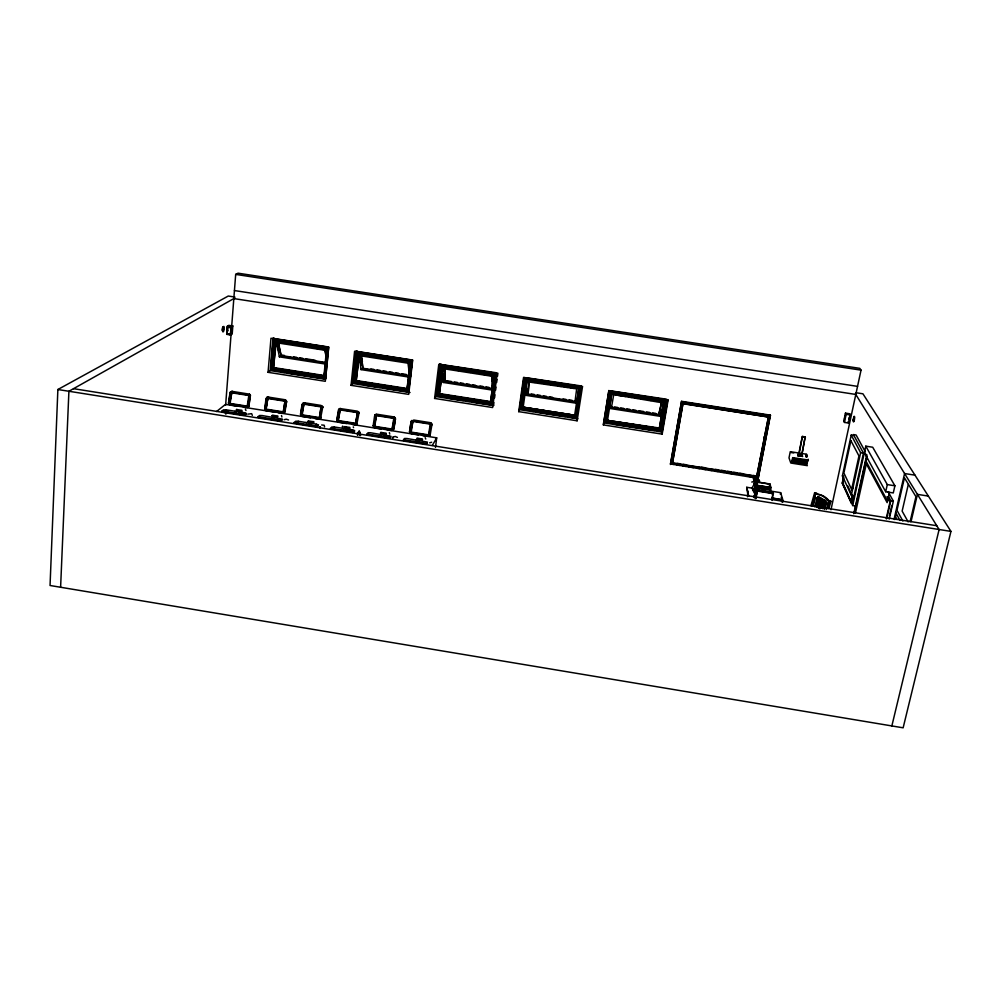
<?xml version="1.0" encoding="UTF-8"?>
<svg xmlns="http://www.w3.org/2000/svg" width="1001" height="1001" viewBox="0 0 1001 1001"><rect width="100%" height="100%" fill="white"/><g stroke="black" fill="none" stroke-linecap="round" stroke-linejoin="round"><path stroke-width="1.5" d="M491.979 385.598L491.904 388.413L445.295 381.143L444.882 368.343L445.17 381.706L491.791 388.976L492.217 375.713L492.079 381.356M493.893 384.397L493.981 381.444M234.872 297.047L228.278 296.033L57.87 389.514L50.05 585.497L903.14 727.815L950.95 531.393L862.937 393.806L856.005 392.73M60.611 587.262L68.906 391.266L234.835 298.023M853.44 420.195C854.141 425.925 855.617 410.885 853.565 419.244M756.13 481.869C756.243 480.955 755.405 480.668 756.168 483.258C759.221 482.807 751.864 480.23 755.555 480.88L757.257 482.795M525.975 395.357L526.976 380.618L578.741 388.676L576.801 403.303L525.975 395.357L526.589 388.338M575.15 400.825L574.949 401.964L528.028 394.632L529.016 381.431L528.128 394.069L575.049 401.401M848.886 418.681L849.011 419.744L849.348 417.104M849.236 418.743C849.136 422.109 850.562 415.177 849.361 418.043M226.726 334.347L227.352 326.238L228.779 325.35L232.82 325.976L232.194 334.059L230.781 334.972L226.726 334.347L227.352 326.238L231.406 326.864L232.82 325.976M230.23 334.234L231.406 326.864L230.781 334.972L226.989 333.733M225.625 405.155L231.093 334.109M231.681 326.389L235.685 274.387L238.063 273.185L859.809 368.355L861.035 370.145L830.993 509.709M268.055 372.322L270.971 338.275L328.653 347.247L325.3 381.293L268.055 372.322L270.558 370.295M272.985 338.263L270.207 370.583L325.6 379.266M271.083 364.151L271.746 356.456M272.022 353.378L272.81 344.156M273.073 341.078L273.348 338M306.331 374.937L325.951 378.015L271.258 369.782L274.324 338.238L274.061 341.216M272.009 365.027L272.772 356.106M273.035 353.128L273.811 344.194M325.125 377.477L271.972 369.244L274.562 339.264L328.078 347.497L325.05 377.552L328.078 347.497M274.662 339.189L271.972 369.244M273.486 368.08L275.863 340.703L326.626 348.611L323.949 375.988L273.486 368.08L276.389 340.315M805.88 456.118L806.018 454.542L806.819 454.667L806.343 457.132M323.949 375.988L324.85 370.983M325.15 367.943L325.888 360.36M326.188 357.319L326.789 351.238M325.65 378.303L328.728 347.009L273.961 338.501M225.926 411.111L226.314 409.859L244.507 412.75L244.394 413.888M226.201 410.998L226.314 409.859M221.721 411.561L243.969 415.14L246.309 413.363L244.244 412.912L244.131 413.989M351.051 385.335L354.592 351.276L412.662 360.31L408.683 394.369L351.051 385.335L353.015 383.22L353.828 375.538M356.118 351.188L352.74 383.521L410.047 392.505M354.141 372.46L354.792 366.303M355.105 363.225L356.394 350.913M357.232 382.92L408.883 391.003L353.916 382.732L357.47 351.163L357.157 354.141M354.817 376.476L353.916 382.732M355.13 373.498L356.844 357.119M354.642 382.194L357.845 352.127L411.624 360.485L408.07 390.565L354.642 382.194L357.845 352.127M257.845 417.292L280.167 420.883L282.332 419.081L262.237 415.565L259.672 415.49L257.908 416.679L280.23 420.282M407.832 383.971L406.957 388.989L356.156 381.031L359.447 353.24M359.296 354.754L356.156 381.031M298.135 422.409L298.26 421.271L316.566 424.174L316.429 425.312M294.056 423.035L316.454 426.639L318.456 424.812L316.341 424.349L316.216 425.438M397.422 437.399L395.207 436.449L393.08 437.112M406.957 388.989L410.485 361.173M408.183 380.931L410.31 362.687M408.658 391.316L412.537 359.722M334.059 428.265L334.384 427.002L352.74 429.917L352.602 431.056M409.747 383.558L410.097 380.58M410.623 376.113L411.148 371.646M411.674 367.179L412.187 362.7M334.259 428.14L334.384 427.002M330.393 428.803L352.853 432.419L354.679 430.555L352.552 430.092L352.415 431.181M434.597 398.436L438.788 364.364L497.247 373.448L492.617 407.545L434.597 398.436L436.023 396.233L440.002 363.914M439.802 364.201L435.823 396.546L493.518 405.593L493.931 402.515M472.485 400.976L492.367 404.091L437.112 395.77L441.166 364.176M440.978 365.665L437.112 395.77M437.85 395.232L441.604 365.152L495.733 373.573L491.629 403.666L437.9 395.157M368.03 433.746L366.816 434.584L389.364 438.213L391.003 436.311L370.62 432.757L368.155 432.707L366.892 433.971L389.439 437.612M494.244 375.75L490.515 402.077L439.389 394.069L443.068 366.241M442.88 367.755L439.389 394.069M435.51 447.409L436.699 437.825L422.897 435.635M610.785 391.541L665.665 399.987L610.785 391.541L605.943 421.571L660.447 430.117L665.665 399.987M607.507 420.395L611.936 392.98L664.076 401.088L659.321 428.516L607.507 420.395L660.66 428.215M324.599 426.864L324.161 425.237L321.659 424.975M388.889 436.811L389.026 435.673M574.949 401.964L576.676 388.851L528.916 382.007M605.167 422.122L610.21 390.778L666.441 399.199L661.01 430.868L605.205 421.771L654.967 429.579M322.747 407.169L320.558 418.468M336.824 420.057L338.426 409.922L339.527 408.721M359.034 412.9L356.831 424.224M373.085 425.588L373.298 426.601M395.433 418.918L393.931 428.891M409.559 431.569L411.173 421.408M404.391 439.514L403.365 440.39L425.976 444.031L427.452 442.092L406.957 438.513L404.529 438.476L403.441 439.764L426.051 443.43M431.957 424.912L431.869 424.149M663.913 401.927L611.799 393.818L609.259 408.37L660.422 416.353L664.063 400.763M611.598 406.519L611.423 407.657L658.671 415.027L658.821 413.888M658.671 415.027L661.699 402.077L658.746 414.464L611.511 407.094M660.422 416.353L661.974 409.434M490.515 402.077L494.444 374.236L485.385 372.822M603.378 424.912L608.871 390.803L668.117 400.025L662.174 434.134L603.378 424.912L603.703 422.522M392.93 438.188L393.093 437.037M492.217 404.417L496.609 372.797L440.966 364.464M493.906 393.481L494.319 390.49M495.945 378.491L496.346 375.5M494.569 397.885L494.982 394.807M495.608 390.177L496.033 387.099M496.659 382.482L497.072 379.392M497.497 376.313L497.91 373.235M755.93 483.808L755.542 482.294L756.481 482.87M568.443 416.992L577.602 418.431L577.114 420.795L518.706 411.636L523.536 377.54L582.394 386.699M524.049 377.289L519.456 409.659L577.539 418.768M576.401 417.267L520.858 408.909L525.3 377.577M521.609 408.358L525.913 378.265L580.417 386.736L575.763 416.841L521.646 408.283M523.16 407.194L574.637 415.252L523.16 407.194L527.064 379.779L578.866 387.837L575.925 386.899M755.079 483.358L754.829 484.772M574.637 415.252L578.866 387.837M576.326 417.592L581.243 385.948L526.814 377.802M577.114 420.795L582.557 386.386M229.93 392.993L228.678 403.703M228.541 402.702L230.33 392.329M231.719 392.792L230.105 403.428L247.222 406.143L248.836 395.495L231.782 392.805M266.116 409.134L267.742 398.486L284.96 401.201L283.283 411.849L266.053 409.121L267.805 398.498M286.549 401.939L284.972 411.849M302.064 404.391L300.538 414.101L301.088 415.603M300.65 414.114L302.615 403.503M319.394 417.567L321.083 406.906L303.866 404.179L302.239 414.852L319.444 417.58L321.133 406.919M357.407 412.637L340.09 409.91L338.451 420.595L355.718 423.323L357.407 412.637L355.718 423.323M373.173 425.6L374.624 415.84M376.426 415.64L374.774 426.338L392.092 429.079L393.781 418.38L376.476 415.653M395.408 419.131L393.593 429.567M431.894 424.887L430.092 435.347M608.871 390.478L603.653 422.86L662.124 432.032L667.767 399.562M755.229 477.965L754.454 478.353L754.291 477.452L756.819 477.552L757.056 478.878L755.58 477.702C753.941 477.79 754.491 478.966 755.48 478.015M578.741 388.676L578.928 387.525L530.23 379.955M663.788 402.127L659.321 428.516M611.423 407.657L613.726 394.619L661.623 402.652M670.47 463.938L681.568 401.326L770.382 415.14L758.182 478.365L670.47 463.938L673.548 464.426M670.495 464.502L681.568 401.326M768.43 416.779L756.718 476.188L672.459 462.875L683.007 403.491L768.505 417.029L756.794 476.476L672.472 463.163L682.982 403.24M248.899 406.131L250.438 395.495M321.183 417.367L320.758 418.28M374.712 415.865L375.137 414.952M528.028 394.632L528.24 393.506M752.902 488.263L746.746 487.287L748.06 496.221M747.397 495.933L748.298 491.353M747.584 496.759L748.185 493.693M763.838 439.351L764.439 436.311M767.742 419.569L768.343 416.516M755.255 494.219L754.178 491.316L755.129 495.958M755.63 493.255L754.691 488.738L755.793 492.892M754.854 489.026L755.905 492.83M756.493 492.067L755.367 486.436L756.393 492.304M754.604 491.491L754.616 489.114M757.181 490.778L755.717 485.773L756.531 491.779M755.78 497.872L757.744 487.85L756.331 482.657L756.969 486.886L770.632 489.039L770.945 487.5L769.944 483.971L756.393 481.831L768.155 483.958M755.292 488.863L755.68 486.924M756.068 485.923L756.718 482.144M754.116 497.484L755.054 492.58M754.354 497.247L755.154 493.018M758.182 478.365L770.382 415.14M754.504 497.447L755.705 491.491M754.554 497.672L755.742 491.641M755.054 497.122L755.955 492.517M757.282 485.335L770.532 487.562L770.332 488.801L756.994 486.611M754.954 497.61L756.281 491.216M757.332 486.674L757.557 485.51M755.455 497.097L756.468 491.966M755.43 497.472L756.944 489.802L773.222 492.392L772.071 500.45M755.592 498.561L757.144 490.665M756.03 498.46L757.294 490.377M769.356 485.335L769.594 484.184M769.644 485.498L769.944 483.971M769.807 492.642L770.32 489.839L757.419 487.8L756.468 483.22M770.295 491.954L770.77 489.552L757.444 487.9L770.32 489.839M757.069 491.041L772.972 493.568L772.847 492.442L756.969 489.927M772.297 496.984L772.91 493.918M772.972 493.568L772.847 492.442M491.791 388.976L492.017 387.862M780.33 494.269L780.655 492.667L769.857 490.953M797.722 454.454L798.06 455.93L802.502 456.231L802.089 455.142L797.722 454.454L798.06 455.93M798.585 454.792L801.638 455.893L798.585 454.792L802.352 436.436L805.167 436.874L801.563 456.268L798.76 455.83L802.352 436.436M805.167 436.874L801.563 456.268M802.089 455.142L802.427 456.606M808.32 460.56L808.257 459.234M843.755 421.196L845.482 413.125L849.699 413.776L850.387 414.977L848.648 423.073L844.419 422.422L844.256 420.27M844.531 418.981L845.37 415.115M844.419 422.422L846.158 414.326L845.482 413.125L845.645 413.826M851.213 435.085L860.635 452.64L863.463 453.09L852.502 502.977L851.1 502.765L852.714 495.432L851.313 495.22L842.392 475.913L851.213 435.085L853.903 435.498M851.1 502.765L842.204 483.145L843.418 477.527M843.78 477.477L842.617 482.832L851.038 501.313L852.251 495.745L847.684 485.91M843.405 480.693L842.754 483.671L852.702 505.543L855.505 505.993M851.313 495.22L860.635 452.64M580.392 386.811L525.913 378.265M852.702 505.543L864.013 454.116L853.39 434.572L856.08 434.985L865.402 451.951M865.79 446.158L864.351 452.715L885.685 491.754L893.28 492.942L894.907 485.798L872.697 447.234L865.79 446.158L887.299 484.597L885.685 491.754M853.74 513.726L866.503 456.068M854.366 512.65L866.315 458.483L867.454 458.658M867.216 455.905L865.715 462.675L887.136 502.627L889.476 492.342M855.492 512.837L866.466 463.175M445.17 381.706L445.42 380.58M753.753 490.252L753.903 490.903L755.267 484.159M493.731 390.327L443.243 382.445L443.23 373.861M443.243 382.445L442.968 366.379L456.581 368.506M886.198 518.681L889.989 502.052L887.036 496.609M886.686 518.718L890.802 500.713L888.588 496.659M889.414 516.053L891.841 505.48M889.213 519.119L893.342 501.113L888.112 491.654M894.118 519.031L904.579 473.536L914.977 475.162M894.831 519.557L896.22 513.513M908.282 484.522L902.139 511.111L908.17 521.909M910.109 521.671L915.953 496.671L904.441 477.802L896.971 510.297L902.877 521.058M911.035 521.671L917.429 494.356L928.352 496.083M408.959 373.223L408.32 362.662L408.871 369.807M891.853 725.938L939.113 529.516L855.43 393.843M409.171 376.076L362.85 368.856L363.138 367.742M362.85 368.856L361.298 355.342L363 368.293L409.309 375.525M408.17 376.964L361.036 369.607L361.323 368.506M359.021 354.492L359.309 353.378L410.372 361.311L410.097 362.437L359.021 354.492L361.036 369.607M326.088 357.482L324.987 349.687L325.738 354.029M810.923 505.793L814.664 492.68L817.504 494.206A34.297 22.397 -86.6 0 1 829.153 500.8M811.736 506.268L815.477 493.143L814.664 492.68M828.866 505.18L826.939 504.604A34.297 22.347 -86.7 0 0 815.327 497.972L814.514 497.497L815.615 493.643L816.691 493.743M812.286 505.83L813.525 501.476M813.1 506.293L815.59 497.597L814.514 497.497M814.827 506.869L817.842 496.346L818.668 496.809L815.903 506.468M815.802 505.405L817.517 499.399M816.315 506.706L819.081 497.047L819.907 497.51L817.141 507.182M816.854 506.744L819.218 498.473M817.542 507.419L820.445 497.56M818.881 504.704L820.47 499.174M818.368 507.895L821.145 498.223L820.32 497.747M818.78 508.133L821.558 498.46L822.397 498.923L819.606 508.621M819.306 506.556L820.895 501.026M819.719 506.794L821.308 501.263M820.157 508.658L822.809 499.161L823.635 499.637L821.245 507.945M820.958 507.52L822.159 503.365M821.671 508.195L824.061 499.874L824.899 500.35L822.497 508.671M822.196 506.606L823.785 501.076M823.01 505.467L824.198 501.301M823.31 507.52L825.437 500.4M823.861 507.57L825.45 502.027M824.148 508.007L826.15 501.063L825.312 500.588M824.286 509.434L826.288 502.502M826.225 509.534L828.778 500.675L830.98 501.263L828.853 508.608M827.777 505.092L828.903 501.188L828.065 500.7A34.322 22.385 -86.6 0 0 816.428 494.106L815.615 493.643M827.489 508.533L829.616 501.151L828.778 500.675M326.201 364.164L279.379 356.856L279.704 355.755M325.563 363.025L281.081 356.081L281.394 354.98L284.459 355.468M281.081 356.081L278.265 342.417L281.231 355.53L325.713 362.475M279.379 356.856L276.213 340.453L278.753 351.576M755.505 477.039C755.38 475.237 758.032 477.49 755.73 477.202M227.677 328.778L227.452 331.068M227.69 330.317L227.29 331.118M248.11 405.931L247.234 406.531A1.301 1.276 -82.1 0 1 246.646 406.544L230.668 404.016A1.314 1.301 -82.2 0 1 230.243 403.891L229.692 402.877L231.907 392.455A1.301 1.276 -81.4 0 1 232.507 392.43L248.473 394.945A1.314 1.301 -81.3 0 1 248.911 395.082L249.474 395.971L247.622 406.331M248.811 406.381L250.212 394.995M429.654 442.83L431.669 442.229M518.706 411.636L519.582 409.334M806.018 454.542L806.18 456.894L806.681 456.243M806.981 457.019L807.369 456.068L806.568 455.943M319.544 427.79L319.732 426.626M320.057 428.04L320.37 426.764M252.327 415.39L251.651 413.676L247.798 414.139M753.24 478.766L755.179 477.852M342.242 426.977L342.692 426.088M495.733 373.573L441.554 365.227M230.055 392.542L231.193 391.616M755.179 480.417C757.294 478.778 752.84 480.242 757.006 479.066L758.971 480.03M248.949 406.406L248.073 407.194M284.372 412.75L286.561 401.464M432.319 445.458L436.699 437.825M755.229 479.704L756.831 478.828L759.521 481.006L759.296 480.28M753.715 480.205C754.767 479.529 752.352 479.717 754.729 480.88M248.811 406.644L247.81 407.332M357.307 423.823L356.594 424.386M357.432 435.097L359.634 432.645L360.085 435.548M357.72 435.072L359.634 432.645M356.869 433.646L359.522 431.243L360.635 435.485M357.432 433.571L359.284 431.256M411.624 360.485L357.782 352.202M755.317 484.446C758.408 485.247 755.73 483.345 756.693 485.31M427.302 443.143L425.976 444.031M230.355 392.092L232.082 391.416M266.704 397.61L264.677 409.396M284.697 412.575L283.884 413.05M375.062 414.927L376.439 414.289M393.506 429.804L392.43 430.392M428.941 435.035L430.818 424.599L430.242 423.711A1.326 1.314 -78.6 0 0 429.892 423.598M429.141 434.96L428.553 435.235A1.301 1.301 -80.6 0 1 427.953 435.26L411.749 432.695A1.326 1.314 -80.9 0 1 411.311 432.557L410.748 431.544L412.988 421.046A1.301 1.301 -79.1 0 1 413.601 421.021L429.792 423.573M429.98 435.585L429.204 436.061M751.751 482.057L753.653 481.581A1.264 1.101 -41.7 0 1 754.491 482.67M755.655 477.164L755.092 476.013L753.628 476.038L755.455 477.177M849.011 414.339L849.699 413.776M225.726 414.114L227.665 412.337M224.825 412.725L227.089 410.936L228.04 412.399M225.375 412.65L227.627 410.86L228.591 412.324M284.034 419.732L286.273 419.181L288.563 419.982M271.258 369.782L303.316 374.462M216.566 411.511L225.5 404.379L237.437 406.268M580.517 386.273L581.306 385.648M390.878 437.362L389.364 438.213M298.26 421.271L295.733 421.221L294.131 422.422L316.529 426.051M227.102 412.024L227.69 412.712M266.942 397.435L265.953 398.686L264.802 409.647M319.719 417.842L321.696 407.369L321.121 406.481A1.326 1.314 -80.7 0 0 320.683 406.356L304.629 403.816A1.301 1.289 -80.8 0 0 304.016 403.841L301.801 414.289L302.352 415.302A1.314 1.301 -81.9 0 0 302.79 415.44L318.844 417.98A1.301 1.289 -81.8 0 0 319.457 417.955L319.607 417.993A1.301 1.289 -81.8 0 1 319.006 418.018M339.164 408.833L336.837 420.332M375.262 414.739L376.138 414.351M412.012 420.345L411.098 421.396L409.572 431.844M756.931 481.819L758.983 482.682L758.558 482.094M354.554 431.594L352.853 432.419M318.331 425.85L316.454 426.639M266.817 397.41L267.78 397.134M284.259 412.938L283.596 413.15M356.694 424.399L356.043 424.624M282.219 420.12L280.167 420.883M422.51 439.739L422.334 438.876A5.243 0.751 8 0 1 417.179 438.05L416.729 438.838L422.359 439.827M246.196 414.401L243.969 415.14M386.198 433.984L386.073 433.12A5.255 0.751 7.8 0 1 380.88 432.294L380.43 433.083L386.036 434.071M756.568 484.084L753.778 483.433L756.105 483.621M247.948 407.357L247.234 407.507M303.203 402.978L303.891 402.84M356.431 424.537L355.117 424.712M236.724 409.447C233.884 410.548 243.769 412.512 241.867 410.26A5.305 0.726 7 0 1 236.736 409.447M231.344 391.491L232.395 391.429M267.355 397.172L268.406 397.109M303.491 402.877L304.517 402.815M339.714 408.596L340.428 408.521M319.882 418.893L318.606 418.931M753.766 478.29L754.867 478.065M340.015 408.533L357.357 411.148M244.644 412.825L238.601 412.362M755.918 477.402L757.194 477.652L756.643 477.352M358.796 431.281L359.372 432.032M387.875 435.685L384.046 435.41M267.968 397.072L268.656 397.147M304.091 402.777L304.767 402.84M283.108 413.263L266.391 410.66M350.763 429.93L345.921 429.379M829.616 501.151L830.98 501.263M815.477 493.143L816.829 493.255M232.257 391.391L249.174 394.119M376.977 414.239L393.493 416.854M391.579 430.493L375.075 427.877M428.053 436.273L411.261 433.608M311.699 423.936L308.758 423.448M235.685 274.387L861.035 370.145M234.447 290.553L857.544 386.373M233.821 298.586L855.805 394.444M846.158 414.326L850.387 414.977M227.49 327.239L230.731 327.752M357.182 351.439L412.312 360.01M681.606 401.814L770.557 415.64M274.562 339.264L328.003 347.56M279.467 340.79L290.215 342.467M293.293 342.943L296.359 343.418M299.437 343.906L302.502 344.382M305.58 344.857L322.472 347.485M363.951 353.941L366.954 354.404M369.957 354.867L380.468 356.506M383.471 356.969L386.474 357.432M389.477 357.908L392.48 358.371M395.47 358.833L405.981 360.473M447.597 366.942L450.625 367.417M453.653 367.88L456.669 368.355M459.697 368.831L470.27 370.47M473.285 370.946L476.313 371.409M479.329 371.884L482.357 372.347M530.292 379.804L534.859 380.518M537.9 380.993L540.94 381.456M543.981 381.932L547.021 382.407M550.062 382.882L566.791 385.485M569.844 385.961L572.885 386.424M615.052 392.993L618.117 393.468M621.183 393.944L630.367 395.37M633.433 395.845L636.486 396.321M639.551 396.796L644.143 397.51M647.209 397.985L650.275 398.461M653.34 398.936L656.406 399.412M659.459 399.9L662.524 400.375M279.292 340.928L326.927 348.335L326.626 349.449L275.876 341.554M459.597 368.969L482.282 372.497M485.297 372.973L494.369 374.374L494.144 375.513L442.717 367.517M613.5 392.905L636.486 396.484M639.551 396.959L662.524 400.525M683.02 403.741L768.505 417.029M359.034 353.641L410.147 361.599M442.78 366.666L494.219 374.674M281.281 342.893L284.297 343.356M287.312 343.831L290.328 344.294M293.343 344.769L296.359 345.232M300.876 345.933L303.891 346.409M306.907 346.872L309.922 347.347M312.938 347.81L323.486 349.462M364.326 355.818L367.367 356.281M370.395 356.756L373.436 357.232M377.99 357.933L381.018 358.408M384.059 358.884L387.087 359.346M390.127 359.822L393.155 360.297M396.196 360.773L399.224 361.236M447.935 368.818L450.988 369.294M454.041 369.769L458.621 370.483M467.792 371.909L470.845 372.385M473.898 372.86L476.951 373.335M480.005 373.811L490.69 375.475M532.094 381.919L535.172 382.395M538.238 382.87L541.316 383.345M544.394 383.833L547.472 384.309M550.537 384.784L553.616 385.26M558.233 385.986L561.298 386.461M564.376 386.937L567.454 387.412M570.532 387.9L573.598 388.375M615.215 394.844L625.713 396.484M628.716 396.947L631.719 397.41M634.709 397.885L637.712 398.348M640.715 398.811L643.706 399.286M648.21 399.975L651.201 400.45M654.204 400.913L657.207 401.376M278.103 342.98L324.837 350.25M361.148 355.906L408.195 363.225M444.757 368.906L492.104 376.276M293.668 356.894L296.734 357.382M299.799 357.858L302.865 358.333M305.931 358.808L315.127 360.247M370.858 368.944L373.936 369.432M377.027 369.907L380.117 370.395M383.195 370.87L386.286 371.358M389.376 371.834L392.455 372.322M395.545 372.797L398.636 373.285M401.714 373.761L406.343 374.487M446.921 380.818L451.426 381.519M454.441 381.994L457.444 382.457M460.447 382.933L463.45 383.396M466.466 383.871L469.469 384.334M472.472 384.809L475.488 385.272M479.992 385.986L482.995 386.449M486.011 386.924L489.014 387.387M531.268 393.981L534.284 394.457M537.312 394.932L540.34 395.395M543.368 395.87L546.396 396.346M549.424 396.821L552.452 397.284M563.037 398.936L566.065 399.412M569.094 399.887L572.122 400.362M614.652 406.994L617.692 407.47M620.745 407.945L623.786 408.421M626.839 408.896L629.879 409.371M632.932 409.847L635.973 410.322M639.013 410.798L643.593 411.511M646.633 411.987L649.687 412.462M652.727 412.938L655.78 413.413M802.614 437.062L805.43 437.5M864.013 454.116L866.841 454.554M272.71 367.442L324.399 375.538M355.255 380.38L407.294 388.526M438.363 393.393L490.74 401.601M275.1 368.393L278.115 368.868M281.131 369.331L284.159 369.807M287.174 370.282L290.19 370.758M293.205 371.233L297.722 371.934M300.738 372.41L303.753 372.885M306.781 373.348L309.797 373.823M312.812 374.299L315.828 374.774M320.345 375.475L323.361 375.951M357.645 381.318L360.673 381.794M365.227 382.507L368.268 382.983M371.308 383.458L374.336 383.934M377.377 384.409L380.418 384.885M383.446 385.36L386.486 385.835M389.527 386.311L392.555 386.786M395.595 387.262L400.15 387.975M403.19 388.451L406.218 388.939M440.728 394.331L443.781 394.819M448.373 395.533L451.426 396.008M454.479 396.496L457.532 396.972M460.598 397.447L463.651 397.923M466.704 398.411L469.769 398.886M472.822 399.361L475.875 399.849M478.928 400.325L481.994 400.8M486.574 401.514L489.627 402.002M524.361 407.445L527.439 407.92M530.517 408.408L533.596 408.883M536.674 409.371L539.752 409.847M542.83 410.335L545.895 410.81M550.512 411.536L553.591 412.012M556.669 412.5L559.747 412.988M562.825 413.463L565.903 413.951M568.981 414.427L572.059 414.915M606.969 420.382L609.984 420.845M614.501 421.559L617.517 422.034M620.532 422.497L623.548 422.973M626.551 423.448L629.566 423.923M632.582 424.386L635.597 424.862M638.613 425.337L641.628 425.813M644.644 426.276L649.161 426.989M652.177 427.465L655.192 427.928M440.365 395.946L463.3 399.537M466.366 400.012L469.419 400.5M522.522 408.821L533.295 410.51M536.373 410.986L571.784 416.541M657.982 430.042L661.01 430.868M281.319 371.984L284.397 372.472M287.475 372.948L324.362 378.728M363.563 384.885L380.142 387.475M383.158 387.95L407.269 391.729M446.646 397.897L463.325 400.513M466.366 400.988L469.394 401.464M472.434 401.939L493.668 405.267M530.28 411.011L533.333 411.486M536.386 411.974L565.39 416.516M614.464 424.211L654.429 430.468M657.494 430.956L662.111 431.681L662.174 434.134M806.656 454.254L790.264 451.689L789.001 457.882L790.803 463.038L807.382 465.653M790.803 452.502L793.818 452.965M798.135 455.543L802.502 456.231M792.617 457.595L807.932 459.997M792.467 458.308L807.782 460.71M792.329 459.021L807.632 461.423M792.179 459.734L807.482 462.137M792.029 460.447L807.332 462.85M791.891 461.161L807.194 463.563M791.741 461.874L807.044 464.276M842.392 475.913L843.718 476.113M887.299 484.597L894.907 485.798M842.204 483.145L843.53 483.358M268.531 397.122L284.697 399.674M304.654 402.815L321.096 405.43M413.663 420.032L430.205 422.647M677.039 463.313L680.092 463.801M683.157 464.289L686.223 464.764M701.526 467.192L704.591 467.667M715.315 469.369L718.368 469.844M721.433 470.332L724.499 470.808M727.564 471.296L730.617 471.784M733.683 472.259L736.749 472.747M739.802 473.235L742.867 473.711M753.59 475.412L756.794 476.476M676.613 464.902L679.692 465.39M682.757 465.878L685.835 466.366M688.901 466.854L693.505 467.58M696.583 468.055L699.661 468.543M702.727 469.031L705.805 469.519M708.871 470.007L711.949 470.483M715.014 470.97L718.092 471.458M721.158 471.946L724.236 472.434M727.302 472.91L736.523 474.374M739.589 474.862L742.667 475.337M747.272 476.063L750.35 476.551M753.415 477.039L758.032 477.765M890.802 500.713L893.342 501.113M770.945 487.5L757.219 485.46L756.393 481.831M230.368 404.955L246.496 407.52M302.515 416.391L318.706 418.956M354.967 424.699L338.488 422.084M243.418 407.207L275.062 412.224M278.14 412.712L310.46 417.83M315.077 418.568L346.571 423.548M352.452 424.487L381.143 429.029M387.224 429.992L418.343 434.922M756.894 490.315L772.772 492.83M756.881 490.503L760.009 490.99M764.201 491.654L766.991 492.104M773.498 493.368L756.906 490.603L755.717 485.773M755.017 492.905L755.229 493.781M226.038 410.022L223.711 409.797L221.784 410.936L244.031 414.539M334.184 427.189L331.894 426.952L330.455 428.19L352.928 431.819M73.511 388.676L936.761 525.713M57.87 389.514L950.95 531.393M771.796 497.935L780.605 499.436L782.507 502.102M771.758 498.098L780.58 499.599L782.457 502.239M393.406 416.829L394.594 417.267M302.627 416.403L301.414 415.966M266.516 410.685L265.565 410.41M418.843 440.953L415.865 440.29M273.799 417.93L271.822 417.517M756.293 482.019L757.457 482.745M381.081 434.909L379.842 434.609M236.249 411.899L234.722 411.398M342.893 428.641L343.906 428.954M409.96 432.832L411.336 433.621M284.81 399.687L285.523 399.937M374.912 427.852L373.974 427.465M230.268 404.942L229.041 404.366M757.644 479.592C758.433 482.444 756.981 477.364 757.669 479.642M430.455 422.722L431.306 423.21M285.11 399.787L285.786 400.087M265.966 410.548L264.852 409.859M306.832 422.923L306.056 422.51M758.22 481.769L757.031 481.006M227.627 331.168L227.027 329.942L227.727 328.578M815.59 497.597L816.403 498.06A34.284 22.36 -86.7 0 1 817.554 498.223M285.272 400.888L284.96 400.775A1.314 1.301 -81 0 0 284.522 400.638L268.506 398.11A1.301 1.289 -81.1 0 0 267.905 398.135L265.69 408.571L266.241 409.584A1.314 1.301 -82 0 0 266.679 409.722L282.695 412.262A1.301 1.289 -82 0 0 283.296 412.237L285.097 400.85M249.324 394.219L249.962 394.582M754.904 490.665L752.765 490.49L754.942 490.84L752.739 490.402L752.327 487.449L753.415 485.535A1.839 1.727 -8.8 0 0 753.803 483.546M755.154 481.281A1.276 1.226 14.4 0 1 756.418 480.342L758.095 481.719M394.507 417.242L395.345 418.143M358.12 411.499L359.071 412.662M249.587 394.369L250.475 395.27M265.428 410.272L264.677 409.622M431.243 423.198L431.919 424.161M410.235 433.058L409.497 431.831M322.084 405.956L322.797 406.932M337.5 421.546L336.786 420.57M301.288 415.803L300.513 414.301M756.631 480.693L757.957 481.581M394.957 417.642L395.495 418.668M357.87 412.512L355.718 423.698A1.301 1.289 -81.5 0 1 355.105 423.723L339.001 421.171A1.326 1.314 -81.7 0 1 338.563 421.046L338.013 420.02L340.24 409.559A1.301 1.289 -80.5 0 1 340.84 409.534L356.957 412.074A1.326 1.314 -80.2 0 1 357.395 412.212L357.958 412.975M847.972 421.846L848.648 423.073M358.746 412.124L359.121 412.925M322.46 406.406L322.848 407.194M228.804 403.941L228.378 402.89M895.632 512.437L899.974 520.407M866.04 461.236L887.499 501.051M895.482 516.729L896.946 519.456M245.358 409.146L245.983 410.548M425.175 437.637L425.763 439.051M286.411 400.938L286.686 401.751M281.469 415.49L281.894 416.967M353.29 426.876L353.541 427.602M389.351 432.595L389.752 434.071M780.655 492.667L783.32 501.551M781.218 497.234L782.544 501.701M772.196 493.743L772.434 494.607M756.693 482.069L757.282 484.384M754.917 488.701L756.03 493.355M754.178 491.316L755.179 495.495M754.241 495.558L754.354 495.995M278.766 343.33L279.417 346.233M746.746 487.287L748.71 496.058M359.359 432.682L359.872 435.397M359.522 354.88L360.923 365.478M362.012 359.096L362.387 361.987M222.184 330.343A2.765 0.763 -82 0 1 222.86 326.902M224.049 329.804A2.765 0.763 -82 0 1 222.635 331.369A2.765 0.763 -82 0 1 223.298 326.789A2.765 0.763 -82 0 1 224.186 328.854M818.693 498.473A34.284 22.36 -86.7 0 1 819.806 498.811M826.138 502.727A34.284 22.36 -86.7 0 1 828.027 504.692M756.143 485.96A1.839 1.727 -9.2 0 1 756.543 483.971M853.603 419.356L853.866 418.506L853.603 419.356M849.374 418.706L849.649 417.855L849.374 418.706M344.119 427.052L349.937 428.253L349.812 427.377A5.255 0.751 7.6 0 1 344.694 426.564L344.144 426.952M308.033 421.333C308.608 422.359 315.29 423.536 313.826 421.684A5.268 0.738 7.4 0 1 308.596 420.845L308.033 421.333M853.09 420.145C853.74 427.227 855.555 408.621 853.09 420.145M272.047 415.628C272.647 416.779 279.529 417.667 277.765 415.953A5.28 0.738 7.2 0 1 272.622 415.14L272.059 415.578M229.404 333.696L230.055 334.059L229.404 333.696M223.223 329.016L223.348 329.767L223.223 329.016M227.265 329.654L227.39 330.393L227.265 329.654M374.324 425.775L374.887 426.789A1.326 1.314 -81.4 0 0 375.325 426.926L391.479 429.479A1.301 1.301 -81.2 0 0 392.079 429.467L394.319 418.969L393.756 417.955A1.326 1.314 -79.6 0 0 393.318 417.817L377.164 415.265A1.301 1.289 -79.9 0 0 376.564 415.29L374.324 425.775M412.875 421.396L411.211 432.107L428.566 434.859L430.23 424.136L412.9 421.408M850.888 440.665L843.893 472.972L851.626 489.451L858.958 455.955L850.888 440.665M852.039 489.151L852.151 490.29L852.039 489.151M852.251 488.175L852.364 489.326L852.251 488.175M852.464 487.212L852.577 488.35L852.464 487.212M852.689 486.161L852.802 487.299L852.689 486.161"/></g></svg>
